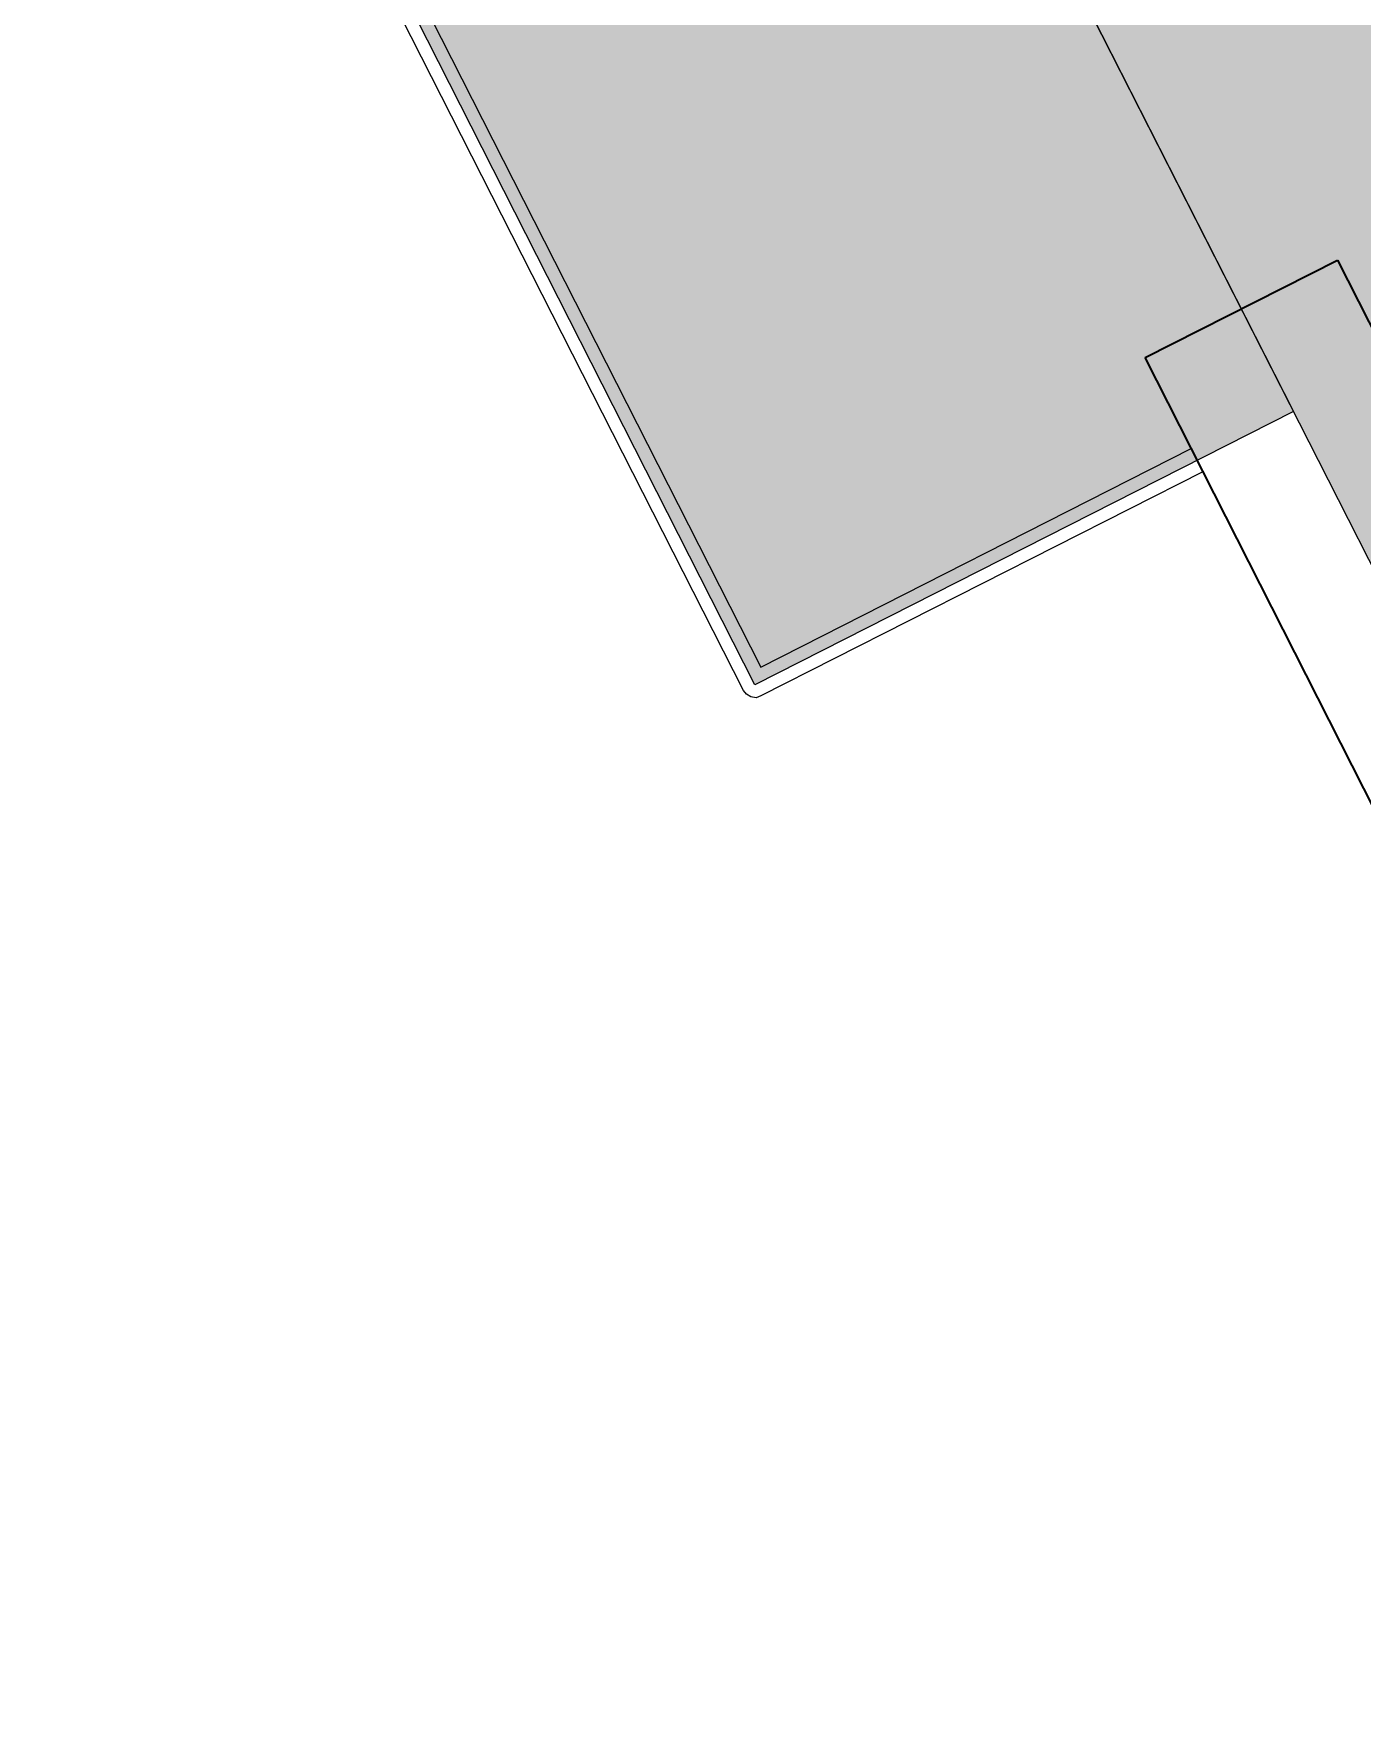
# Model space of a CAD drawing. Header units: millimetres. Extents: x 0 to 312583, y -208103 to 25097.
# Drawn here: x 212032 to 215112, y -39268 to -35346 of the extents above; entities that cross this region are included whole.
import ezdxf

# ---------------------------------------------------------------- set-up
doc = ezdxf.new("R2010")
doc.units = ezdxf.units.MM
doc.linetypes.add('Solid', pattern=[0])
for name, color, linetype, lineweight in [('Outer Walls', 254, 'Solid', 25), ('Room Walls', 47, 'Solid', 35), ('Two-Bedroom Apartment', 1, 'Solid', 35)]:
    doc.layers.add(name, color=color, linetype=linetype, lineweight=lineweight)

msp = doc.modelspace()

# ---------------------------------------------------------------- hatches: boundary and pattern name
at = {"layer": 'Two-Bedroom Apartment', "linetype": 'Solid', "lineweight": 25}
for points in [[(213521, -33403), (212032, -30471), (215455, -28732), (215682, -29178), (215683, -29179), (215684, -29181), (215686, -29182), (215687, -29183), (215689, -29183), (215691, -29183), (215693, -29183), (215695, -29182), (217240, -28398), (217241, -28396), (217243, -28395), (217244, -28393), (217245, -28392), (217245, -28390), (217245, -28388), (217245, -28386), (217244, -28384), (217018, -27938), (218897, -26984), (220155, -29461), (218439, -30333), (218437, -30334), (218436, -30336), (218435, -30337), (218434, -30339), (218434, -30341), (218433, -30343), (218434, -30345), (218435, -30347), (218661, -30792), (218662, -30794), (218663, -30796), (218665, -30797), (218667, -30797), (218669, -30798), (218671, -30798), (218673, -30798), (218674, -30797), (220391, -29925), (220391, -29925), (221644, -32393), (221644, -32393), (219928, -33265), (219926, -33266), (219925, -33267), (219924, -33269), (219923, -33270), (219923, -33272), (219923, -33274), (219923, -33276), (219924, -33278), (220151, -33725), (220152, -33726), (220153, -33728), (220155, -33729), (220156, -33730), (220158, -33730), (220160, -33730), (220162, -33730), (220164, -33729), (221880, -32857), (221882, -32856), (221883, -32855), (221884, -32853), (221885, -32852), (221886, -32850), (221886, -32848), (221885, -32846), (221885, -32844), (221884, -32843), (222767, -32396), (224257, -35328), (222133, -36407), (221906, -35961), (221905, -35959), (221904, -35958), (221902, -35957), (221900, -35956), (221898, -35956), (221896, -35956), (221894, -35956), (221893, -35957), (220147, -36843), (220146, -36844), (220144, -36846), (220143, -36847), (220142, -36849), (220142, -36851), (220142, -36853), (220142, -36855), (220143, -36857), (220369, -37302), (220369, -37302), (216500, -39268), (216500, -39268), (215011, -36336)], [(212331, -34151), (213579, -33517), (214953, -36222), (213704, -36856)]]:
    msp.add_hatch(color=151, dxfattribs=at).paths.add_polyline_path(points, flags=0)

# ---------------------------------------------------------------- linework, layer by layer
at = {"layer": 'Outer Walls', "color": 47, "linetype": 'Solid', "lineweight": 35}
for p, q in [((214609, -36097), (215055, -35871)), ((215055, -35871), (215616, -36975)), ((215170, -37202), (214609, -36097))]:
    msp.add_line(p, q, dxfattribs=at)
at = {"layer": 'Room Walls', "color": 47, "linetype": 'Solid', "lineweight": 9}
for p, q in [((212371, -34164), (213718, -36815)), ((213678, -36869), (212304, -34165)), ((213718, -36815), (214716, -36308)), ((214716, -36308), (214743, -36362)), ((214743, -36362), (213718, -36882)), ((213685, -36878), (213678, -36869)), ((213695, -36884), (213685, -36878)), ((213707, -36886), (213695, -36884)), ((213718, -36882), (213707, -36886))]:
    msp.add_line(p, q, dxfattribs=at)
at = {"layer": 'Two-Bedroom Apartment', "color": 151, "linetype": 'Solid', "lineweight": 25}
for p, q in [((215011, -36336), (213521, -33403)), ((213579, -33517), (214953, -36222)), ((213704, -36856), (212331, -34151)), ((214953, -36222), (213704, -36856)), ((216500, -39268), (215011, -36336))]:
    msp.add_line(p, q, dxfattribs=at)

doc.saveas('drawing.dxf')
